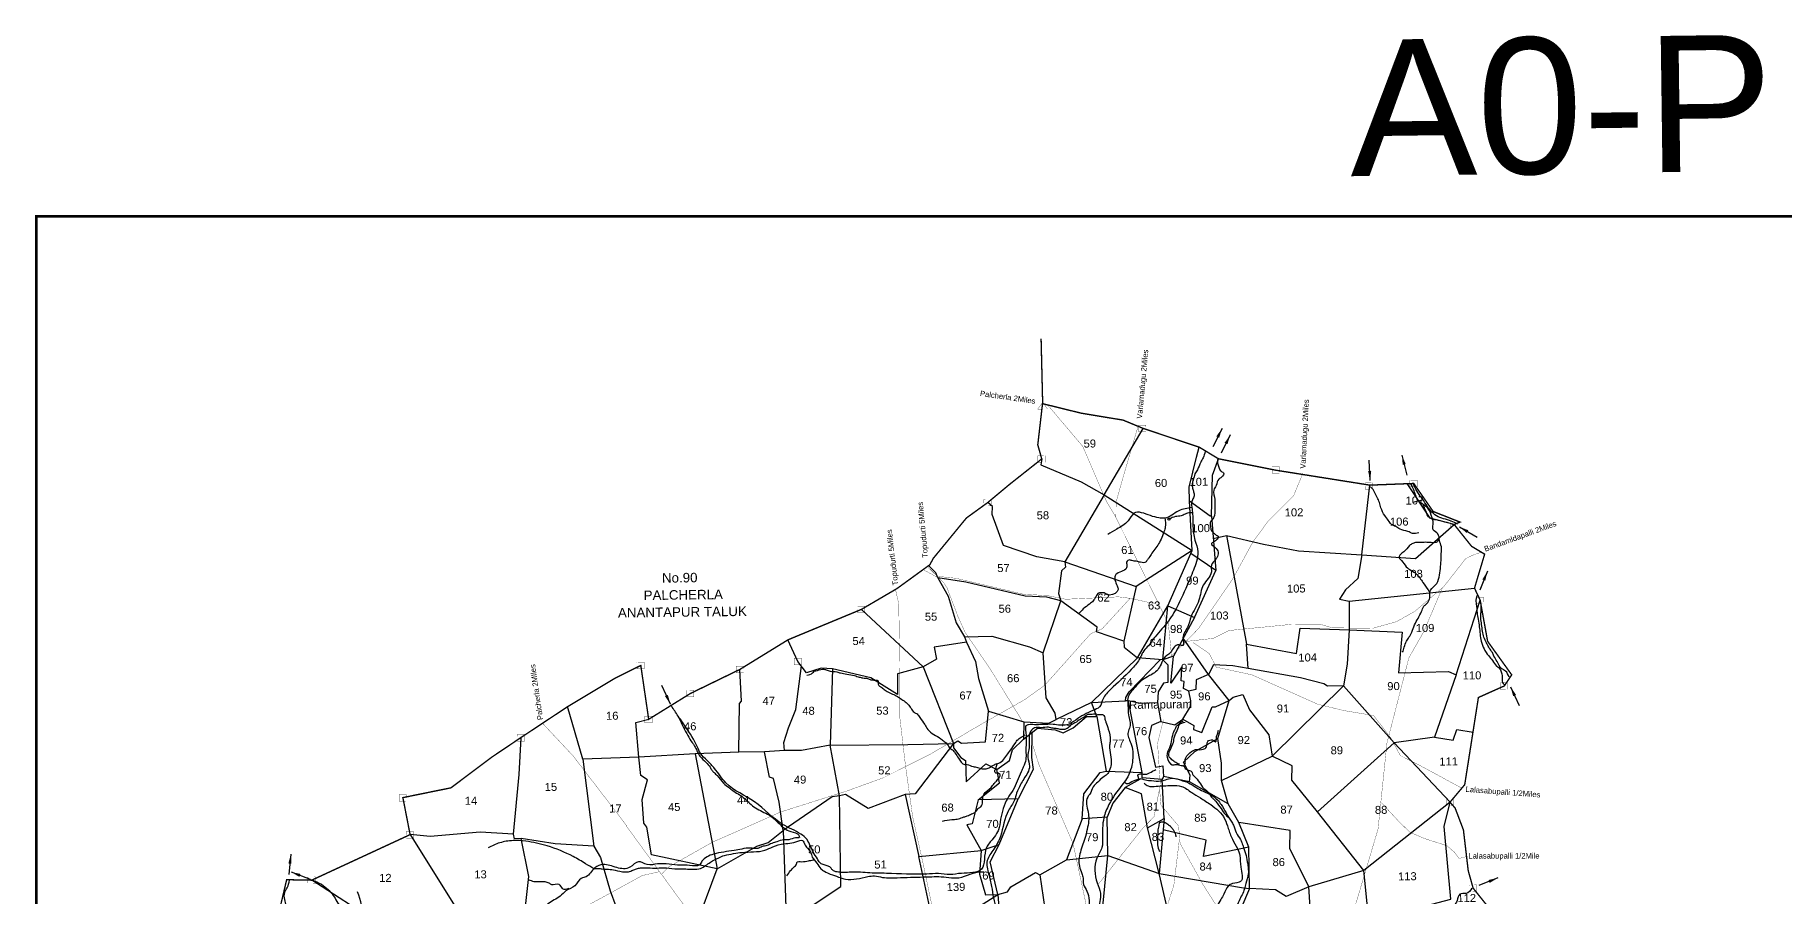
# Model space of a CAD drawing. Header units: feet. Extents: x 767600 to 777544, y 1589691 to 1604539.
# Drawn here: x 767600 to 774017, y 1601378 to 1604539 of the extents above; entities that cross this region are included whole.
import ezdxf
from ezdxf.enums import TextEntityAlignment as Align

# ---------------------------------------------------------------- set-up
doc = ezdxf.new("R2010")
doc.units = ezdxf.units.FT
doc.header["$LTSCALE"] = 15
doc.header["$MEASUREMENT"] = 0
doc.linetypes.add('ACAD_ISO02W100', pattern=[15, 12, -3])
doc.linetypes.add('HIDDEN2', pattern=[0.1875, 0.125, -0.0625])
for name, color, linetype in [('PAPER SIZE', 10, 'Continuous'), ('PLOT', 7, 'Continuous'), ('PLOT NO', 7, 'Continuous'), ('ROADS', 6, 'Continuous'), ('TANKS-STREAM', 4, 'Continuous'), ('text2', 7, 'Continuous'), ('VILLAGE BOUNDRY', 5, 'HIDDEN2'), ('VILLAGE STONES', 240, 'Continuous')]:
    doc.layers.add(name, color=color, linetype=linetype)
doc.styles.add('CANAL', font='Cambria.ttf')
doc.styles.get("Standard").update_dxf_attribs({"font": 'arial.ttf'})
doc.linetypes.add('DOTS', pattern='A,1e-06,-3,["●",Standard,S=3,R=0,X=-1.25,Y=-1.25],-3', length=6.000001)
doc.dimstyles.new('CRDS', dxfattribs={"dimtxt": 20, "dimasz": 35, "dimexe": 0.18, "dimexo": 0.0625, "dimgap": 0.09, "dimtad": 0, "dimtih": 1, "dimtoh": 1, "dimdec": 0, "dimzin": 2, "dimdsep": 46, "dimtxsty": 'CANAL', "dimcen": 0.09, "dimclrt": 256, "dimadec": 0, "dimazin": 0, "dimtfac": 1, "dimtdec": 0, "dimtofl": 0, "dimtmove": 0, "dimatfit": 3, "dimfxl": 1, "dimtfill": 2, "dimtfillclr": 5, "dimtolj": 1, "dimtzin": 0, "dimarcsym": 0})

msp = doc.modelspace()

# ---------------------------------------------------------------- linework, layer by layer
at = {"layer": 'PAPER SIZE', "color": 5, "const_width": 10}
msp.add_lwpolyline([(767604.7, 1603873.4), (777432.6, 1603873.4), (777432.6, 1589695.6), (767604.7, 1589695.6)], close=True, dxfattribs=at)
at = {"layer": 'PLOT'}
for points in [[(771293.4, 1602982.7), (771289.6, 1602960.7), (771438.5, 1602898.2), (771522.4, 1602851.1), (771666.1, 1603094.3)], [(771522.4, 1602851.1), (771845.1, 1602646.6), (771835, 1602828.8), (771834, 1602878.8), (771861.3, 1602988.5), (771871.2, 1603025.8)], [(771835, 1602828.8), (771911.3, 1602773.7), (771916.4, 1602772.9), (771920.2, 1602923.3), (771941.3, 1602983.3)], [(771522.4, 1602851.1), (771377.9, 1602604.5), (771275.5, 1602623.6), (771153.6, 1602664.7), (771111.4, 1602779), (771112.9, 1602808.5), (771095.4, 1602822.6)], [(771922.1, 1602690.1), (771970.9, 1602701.7), (772106.8, 1602669.8), (772235.8, 1602644.9), (772467.4, 1602630.1), (772497, 1602886.4)], [(772806.6, 1602741.8), (772718.7, 1602765.6), (772633.5, 1602892.3)], [(771916.4, 1602772.9), (771931.7, 1602572.5), (771840.3, 1602636), (771845.1, 1602646.6)], [(772684.5, 1602829.5), (772654.6, 1602822.2)], [(772467.4, 1602630.1), (772664.2, 1602617.7), (772806.6, 1602741.8)], [(771845.1, 1602646.6), (771639.9, 1602514.6), (771594.7, 1602313.9), (771595.2, 1602291.1), (771644.3, 1602253), (771755.8, 1602442.9), (771840.3, 1602636)], [(771970.9, 1602701.7), (772044.6, 1602302.1), (772227.7, 1602268.7), (772241.2, 1602361.6), (772421, 1602355), (772413.8, 1602229.9), (772400.5, 1602149.4), (772341.9, 1602149.1), (772328.8, 1602157.2), (772243.3, 1602179.4), (772050.4, 1602213.8), (772044.6, 1602302.1)], [(771377.9, 1602604.5), (771381.1, 1602585.3), (771365.6, 1602572.2), (771355.1, 1602488.4), (771363.3, 1602461.9), (771312.1, 1602474.7), (771232.3, 1602478.4), (771015.1, 1602530.6), (770912.6, 1602545.9), (770904.9, 1602564.1), (770878.8, 1602590.8)], [(771377.9, 1602604.5), (771639.9, 1602514.6)], [(772467.4, 1602630.1), (772452.7, 1602544.3), (772408, 1602501.9), (772386.2, 1602468.2), (772421.4, 1602460.2), (772881.1, 1602508.3)], [(770912.6, 1602545.9), (770949.9, 1602478.6), (770980, 1602380.7), (771010.1, 1602329.3), (771017.2, 1602309.8), (770898.5, 1602292.3), (770907.5, 1602248.2), (770858.9, 1602219.2), (770632.1, 1602430.5)], [(771755.8, 1602442.9), (771853.3, 1602401), (771931.7, 1602572.5)], [(771010.1, 1602329.3), (771110.1, 1602332.6), (771247.9, 1602292.9), (771298.3, 1602270.8), (771363.3, 1602461.9)], [(771594.7, 1602313.9), (771494.7, 1602347.7), (771497.3, 1602364.6), (771363.3, 1602461.9)], [(772421.4, 1602460.2), (772421, 1602355), (772615.9, 1602346.2), (772602.8, 1602197.8), (772786.3, 1602202), (772813.7, 1602190), (772902, 1602463.8)], [(771853.3, 1602401), (771777, 1602259), (771737.8, 1602244.7), (771755.8, 1602442.9)], [(770858.9, 1602219.2), (770763.6, 1602194.2), (770763.6, 1602117.4), (770666.7, 1602179.3), (770525.6, 1602212.5), (770483.6, 1602215.1), (770430.1, 1602197.5), (770399.1, 1602239.5), (770362.4, 1602318.7)], [(772050.4, 1602213.8), (771994.1, 1602223.1), (771923.9, 1602227.4), (771905.3, 1602191.2), (771812.3, 1602324.4)], [(771017.2, 1602309.8), (771050, 1602239.1), (771061.6, 1602177), (771098.6, 1602056.6), (771227.4, 1602017.3), (771319, 1602013), (771346.1, 1602025.9)], [(771475.4, 1602088.3), (771346.1, 1602025.9), (771342.9, 1602049.4), (771309.2, 1602105.2), (771298.3, 1602270.8)], [(771905.3, 1602191.2), (771860.4, 1602171.5), (771859.1, 1602136.6), (771833.4, 1602130.7), (771813.9, 1602139.8), (771816, 1602165.1), (771804.6, 1602168.2), (771807, 1602220.1), (771767.6, 1602159.9), (771777, 1602259)], [(770350.2, 1601912), (770276.7, 1601908), (770182.3, 1601906.8), (770185.1, 1602085), (770191.6, 1602093.9), (770185.9, 1602210)], [(770517.6, 1601932.2), (770411.4, 1601911.9), (770350.2, 1601912), (770346.9, 1601941.2), (770364, 1601995.5), (770390.6, 1602063.3), (770411.9, 1602223.2)], [(770525.6, 1602212.5), (770517.6, 1601932.2), (770802.5, 1601934.5), (770969.1, 1601938.7)], [(770858.9, 1602219.2), (770969.1, 1601938.7), (770985.6, 1601947.8), (770998.8, 1601939), (771087.2, 1601944), (771098.6, 1602056.6)], [(771644.3, 1602253), (771475.4, 1602088.3), (771601, 1602095.2)], [(771737.8, 1602244.7), (771756.3, 1602226.5), (771755.9, 1602161.5), (771740.2, 1602159.3), (771720.1, 1602127.7), (771717.8, 1602087.1), (771654.3, 1602084.9), (771611.3, 1602095.3), (771601, 1602095.2), (771601.7, 1602107.3), (771614.1, 1602127.4), (771728.2, 1602245.7)], [(771737.8, 1602244.7), (771644.3, 1602253)], [(771811, 1602026.9), (771851.1, 1602004.3), (771849.7, 1601989.5), (771880.7, 1601978.4), (771919, 1602072.1), (771931, 1602072.1), (771981.5, 1602095.4), (771905.3, 1602191.2)], [(772813.7, 1602190), (772734.6, 1601961.7), (772802.5, 1601950.6), (772816.5, 1601989.2), (772875.7, 1601979.2)], [(771717.8, 1602087.1), (771730.4, 1602019.1), (771781.5, 1602006.7), (771811, 1602026.9), (771839.3, 1602074.4), (771840.5, 1602094.2), (771833.4, 1602130.7)], [(771981.5, 1602095.4), (771995.6, 1602108.7), (772031.5, 1602117.8), (772055.4, 1602061.9), (772126, 1601969.9), (772138.2, 1601891.5), (772400.5, 1602149.4), (772586.5, 1601940), (772304.5, 1601686.9), (772211.3, 1601803.4), (772212.1, 1601856.2), (772138.2, 1601891.5)], [(769814.9, 1601888.2), (769609.3, 1601881), (769554, 1602073.4)], [(771227.4, 1602017.3), (771226.4, 1601954.1), (771278.3, 1601993.9), (771342.8, 1601988.5), (771371.7, 1601976.8), (771408.1, 1601995.2), (771457, 1602037.7), (771495.8, 1602037.7), (771475.4, 1602088.3)], [(771495.8, 1602037.7), (771529.2, 1601837.1), (771661.8, 1601832), (771611.3, 1602095.3)], [(771953.4, 1601802.6), (771952.3, 1601866.4), (771939.5, 1601956.7), (771981.5, 1602095.4)], [(770182.3, 1601906.8), (770021.5, 1601900.2), (769814.9, 1601888.2), (769803.6, 1602015.8), (769851.3, 1602026.9)], [(771730.4, 1602019.1), (771696.1, 1602003.8), (771686.4, 1601960.4), (771711, 1601851.1), (771737.8, 1601856.3), (771740.3, 1601816.4), (771735.6, 1601806.5), (771662.4, 1601811.7), (771661.8, 1601832)], [(769375.9, 1601823.9), (769383.3, 1601959.4)], [(770969.1, 1601938.7), (770828.5, 1601754), (770792.2, 1601751.3), (770842.6, 1601523.8), (771071.6, 1601544.9), (771065.2, 1601458.7), (771086.5, 1601382.3), (771131.9, 1601383.9), (771104.6, 1601504.3), (771137.3, 1601567.6)], [(770969.1, 1601938.7), (770969.9, 1601921.7), (770996.1, 1601886.9), (771013.4, 1601876.3), (771016.3, 1601797.8), (771088.5, 1601863.8), (771128.9, 1601842.6), (771175.4, 1601876.2), (771186.6, 1601915.3), (771226.4, 1601954.1)], [(771256.9, 1601977.8), (771255.3, 1601887.2), (771262.3, 1601842.2), (771206.4, 1601735), (771060.7, 1601730.9), (771138.2, 1601793.3), (771128.9, 1601842.6)], [(771835.1, 1601797.8), (771837.7, 1601821.6), (771813.2, 1601869.5), (771854.5, 1601909.2), (771939.5, 1601956.7)], [(772734.6, 1601961.7), (772586.5, 1601940), (772791.3, 1601722.8)], [(769609.3, 1601881), (769650.5, 1601561.9), (769675.1, 1601520), (769709.9, 1601397.8), (769751.6, 1601284.9), (769806.7, 1601032.5), (769875.2, 1601071.4), (770075, 1601137.4), (770020.7, 1601258), (770102.5, 1601478.2)], [(770102.5, 1601478.2), (769861.4, 1601529.1), (769844.1, 1601630.5), (769833, 1601645.3), (769826.8, 1601732.5), (769847.5, 1601805.2), (769821.9, 1601820.3), (769814.9, 1601888.2)], [(770021.5, 1601900.2), (770102.5, 1601478.2), (770248.4, 1601561.4), (770289.4, 1601575.2), (770344.6, 1601619.4), (770356, 1601300.8), (770458.5, 1601348.2), (770556.8, 1601413.2), (770551.3, 1601745.8)], [(770551.3, 1601745.8), (770524.3, 1601741.9), (770344.6, 1601619.4), (770330, 1601722.9), (770309.1, 1601809.9), (770294.4, 1601814.7), (770276.7, 1601908)], [(770792.2, 1601751.3), (770656.5, 1601699.8), (770573.6, 1601751), (770551.3, 1601745.8), (770517.6, 1601932.2)], [(772475, 1601472.5), (772273.5, 1601411.9), (772203.1, 1601553.3), (772204.4, 1601618.8), (772016.7, 1601647.8), (771977.1, 1601716.7), (771953.4, 1601802.6), (772138.2, 1601891.5)], [(769650.5, 1601561.9), (769507.6, 1601569.5), (769383.6, 1601589.5), (769359.3, 1601588.8), (769355.7, 1601605.9), (769375.9, 1601823.9)], [(771654.1, 1601807.1), (771599.4, 1601776.3), (771554.5, 1601719.6), (771533.2, 1601667.3), (771441.2, 1601662.2), (771447.2, 1601753.9), (771507.4, 1601831.8), (771529.2, 1601837.1)], [(771742.8, 1601663.4), (771735.6, 1601806.5)], [(771977.1, 1601716.7), (771835.1, 1601797.8), (771740.3, 1601816.4)], [(771535.5, 1601526.7), (771724.4, 1601460.5), (771681.9, 1601629.2), (771659.4, 1601753.2), (771599.4, 1601776.3)], [(771060.7, 1601730.9), (771038.5, 1601643.2), (771018.8, 1601639.9), (771071.6, 1601544.9), (771137.3, 1601567.6), (771206.4, 1601735)], [(772791.3, 1601722.8), (772475, 1601472.5), (772304.5, 1601686.9)], [(772489.4, 1601326.8), (772673.2, 1601335.2), (772794.3, 1601367.4), (772769.9, 1601633.3), (772791.3, 1601722.8)], [(769355.7, 1601605.9), (769232.7, 1601613.3), (769049.3, 1601596.7), (768976, 1601603.7), (769181.5, 1601274.9), (769391.5, 1601273.3), (769411.1, 1601450.3), (769383.6, 1601589.5)], [(771441.2, 1601662.2), (771384.5, 1601510.6), (771535.5, 1601526.7), (771533.2, 1601667.3)], [(771681.9, 1601629.2), (771742.8, 1601663.4), (771724.4, 1601460.5)], [(771724.4, 1601460.5), (772033.8, 1601408.5), (772055.5, 1601405.6), (772053.7, 1601557.6), (771886.8, 1601523.1), (771896.4, 1601583.7), (771738.7, 1601621)], [(772053.7, 1601557.6), (772016.7, 1601647.8)], [(770539.7, 1601188.5), (770897.9, 1601234.7), (770883, 1601334.7), (770842.6, 1601523.8)], [(771131.9, 1601383.9), (771167.5, 1601394.3), (771180.2, 1601412), (771270.2, 1601464.4), (771286.9, 1601456.4), (771384.5, 1601510.6)], [(771286.9, 1601456.4), (771322.8, 1601206.8), (771501.8, 1601176.8), (771535.5, 1601526.7)], [(769181.5, 1601274.9), (769094.8, 1601263.1), (769056.8, 1601300.3), (769005.4, 1601338.7), (768931.5, 1601345.4), (768773.9, 1601333.7), (768615.1, 1601436.5)], [(771501.8, 1601176.8), (771802.5, 1601125.4), (771724.4, 1601460.5)], [(772307.8, 1600891.4), (772425.2, 1600868.3), (772536.7, 1600869.7), (772522, 1600996.7), (772489.4, 1601326.8), (772475, 1601472.5)], [(770677.6, 1600985.2), (770921.2, 1601022.7), (770897.9, 1601234.7), (771131.9, 1601383.9), (771160.8, 1601025.2), (770939.6, 1601050.6), (770921.2, 1601022.7), (770868.4, 1600899.5), (770680.2, 1600912.4), (770677.6, 1600985.2)], [(772055.5, 1601405.6), (771850.5, 1600923.8), (771802.5, 1601125.4)], [(772307.8, 1600891.4), (772273.5, 1601411.9), (772190, 1601376.2), (772150.5, 1601400.8), (772055.5, 1601405.6)]]:
    msp.add_lwpolyline(points, dxfattribs=at)
at = {"layer": 'ROADS', "linetype": 'HIDDEN2', "ltscale": 10, "const_width": 1}
for points in [[(771646.5, 1603101.3), (771592.9, 1602919.1), (771566.1, 1602824), (771565.6, 1602768.6), (771530.2, 1602827.7), (771444.1, 1603028.3), (771316.8, 1603178.7)], [(771565, 1602768.4), (771709.2, 1602477.9), (771757.9, 1602378.2), (771769.7, 1602260.2), (771826.1, 1602315.9), (771868.8, 1602360.4), (771993.6, 1602541.4), (772068.8, 1602679.2), (772123.3, 1602753), (772217.8, 1602848.3), (772251.4, 1602929.8)], [(771822.7, 1602312.7), (771923, 1602324), (771980.2, 1602352.8), (772210.1, 1602375.5), (772312.9, 1602376.3), (772359.7, 1602362.7), (772507.2, 1602360.8), (772594.9, 1602385.2), (772663.5, 1602424.1), (772768.6, 1602514.2), (772849.2, 1602617.2), (772873.8, 1602629), (772907.5, 1602640.8)], [(771725.1, 1602447.5), (771616.6, 1602471.1), (771574.5, 1602476.4), (771381.2, 1602467.6), (771314.1, 1602480.9), (771223.7, 1602486.5), (770978.6, 1602544.5), (770901.2, 1602552.9), (770861.2, 1602574.9)], [(772763.7, 1602510.6), (772694.6, 1602347.9), (772640.3, 1602252.6), (772560, 1601940.2), (772527.2, 1601623.9), (772431.4, 1601301.6), (772317.5, 1600931.6), (772272.4, 1600784.2), (772254.5, 1600693.4), (772222.3, 1600651.1), (772158.2, 1600491), (772063.7, 1600778.2), (772003, 1600940.1), (771993.3, 1601157.7), (771985.1, 1601262.8), (771883.5, 1601422.8), (771801.1, 1601571.3), (771795.5, 1601635.2), (771731, 1601711.6), (771725.4, 1601773.5)], [(771617.3, 1602470.5), (771514.8, 1602358.9), (771473, 1602341.1), (771304.3, 1602151.8), (771229.3, 1602098.2), (771073.1, 1602009.8), (770883.3, 1601898.2), (770711.4, 1601812), (770577.2, 1601763.4), (770336.7, 1601687.3), (770154.1, 1601606.2), (770086.2, 1601576.4), (769925.8, 1601485.8), (769908.7, 1601469.2), (769899.9, 1601458.8)], [(770756.4, 1602505.5), (770768.9, 1602449.8), (770772.2, 1602227.6), (770772.8, 1602033), (770793.9, 1601853.6), (770819.8, 1601669.2), (770858.2, 1601496.7), (770892.7, 1601332.5), (770915.7, 1601193.5), (770908.8, 1601107.1), (770907.9, 1601067.3), (770932.7, 1601007.6), (770968.1, 1600844.1), (770985.7, 1600759.4), (771007.8, 1600616.6), (771013.8, 1600549.2), (771098.6, 1600421.8), (771191.6, 1600324.1), (771219.7, 1600223.2), (771270.9, 1600005.8), (771320.8, 1599814.3), (771368.2, 1599636.3)], [(769457.9, 1602012.3), (769463, 1602011.1), (769577.3, 1601889.2)], [(771501.7, 1601422.5), (771665.5, 1601628.9), (771705.3, 1601669.3), (771728.6, 1601786.8), (771718.3, 1601938.8), (771739.8, 1602025.1)], [(769576.6, 1601889.4), (769769.9, 1601637.1)], [(769768, 1601637.3), (769768.6, 1601636.5), (769940.2, 1601400.4), (770011.4, 1601302.8), (770060.5, 1601253.4), (770127.9, 1601154.8), (770313.2, 1600994.8), (770327.7, 1600966.9), (770363, 1600948.5), (770420.4, 1600896.2), (770439.4, 1600837.8), (770604, 1600607), (770634.6, 1600573.1), (770672.9, 1600469.2), (770741.8, 1600390.6), (770779, 1600364.3), (770813, 1600263.5), (771012.3, 1600021.2), (771100, 1599929.8), (771144.5, 1599727.8), (771173.6, 1599685.9)]]:
    msp.add_lwpolyline(points, dxfattribs=at)
at = {"layer": 'ROADS', "linetype": 'DOTS', "ltscale": 0.5, "const_width": 1}
for points in [[(771224.1, 1602017.1), (771103.6, 1602212.8), (771012.1, 1602346.1), (770985.4, 1602405.7), (770946.2, 1602508.9), (770935.1, 1602526.8), (770875.7, 1602585.5)], [(772834.8, 1601774.1), (772682.5, 1601856.7), (772609, 1601893.8), (772575.2, 1601956.8), (772511.2, 1602040.8), (772403.2, 1602058.7), (772305.8, 1602082.3), (772064.6, 1602190.1), (771933.8, 1602218.4), (771907.7, 1602268.5), (771848.6, 1602308.7)], [(771456.9, 1601343.7), (771408.4, 1601570.7), (771283.8, 1601858.7), (771260, 1601933.5)], [(772539.4, 1601721.1), (772604, 1601651.4), (772644.5, 1601612), (772698.6, 1601589), (772779.5, 1601563.2), (772807.3, 1601539.2), (772824.5, 1601516.3), (772853.2, 1601523.5)], [(771797.3, 1601577.3), (771778.2, 1601418.9), (771737.5, 1601290.5), (771690.9, 1601147.1), (771682.4, 1600946.2), (771687.5, 1600857.6), (771715.8, 1600779.4), (771715.3, 1600736.1), (771753.3, 1600611.1), (771781.6, 1600605.5), (771789.3, 1600556.2), (771916.1, 1600270.3), (771926.5, 1600244.3), (771917.7, 1600145.9), (771891.3, 1600083.1), (771886.7, 1599971.3), (771888.3, 1599926.4), (771940.4, 1599873.7), (771989.7, 1599657.4)], [(769891.4, 1601468), (769827.9, 1601453.5), (769566, 1601310.2), (769384.4, 1601218.9), (769245.5, 1601163.9), (769138, 1601106.2), (768834.5, 1601018.7), (768749.2, 1600996.7)]]:
    msp.add_lwpolyline(points, dxfattribs=at)
at = {"layer": 'TANKS-STREAM'}
for points in [[(771893.4, 1603009.3), (771885.4, 1602986.9), (771876.5, 1602970.3), (771864.5, 1602942.8), (771855.6, 1602927.8), (771849.2, 1602904.6), (771845.3, 1602891.3), (771847.1, 1602874.8), (771850.6, 1602861.6), (771852.5, 1602847.6), (771846, 1602832.6), (771843.9, 1602806.1), (771844.8, 1602800.4), (771848, 1602744.2), (771850.1, 1602710.3), (771855.6, 1602684.5), (771866.1, 1602642.2), (771860.7, 1602606), (771837.6, 1602543.5), (771793.4, 1602446.6), (771778.6, 1602419.1), (771758.1, 1602387.4), (771709.8, 1602330.1), (771680.6, 1602292.4), (771663.9, 1602272.4), (771657.7, 1602259), (771651.4, 1602246.7), (771621.6, 1602209.3), (771546.2, 1602136.8), (771518.7, 1602102.1), (771505.1, 1602072.3), (771481.4, 1602059.7), (771418.2, 1602024.3), (771385.8, 1602006.5), (771335.1, 1602008.1), (771296.1, 1602007.6), (771266.4, 1602007.2), (771245.4, 1602007), (771235.6, 1602002.8), (771234, 1601988.2), (771236.8, 1601948.1), (771234.9, 1601915.2), (771235.8, 1601891.4), (771234.8, 1601879.7), (771225.8, 1601851.7), (771217.9, 1601834.1), (771187.3, 1601766), (771168.4, 1601737.2), (771142.6, 1601659.8), (771134.3, 1601620.7), (771131.5, 1601614.3), (771114.4, 1601587.9), (771090.9, 1601556.8), (771072.1, 1601476.5), (770998.8, 1601461.6), (770956.9, 1601457.3), (770914, 1601460.5), (770871.2, 1601459), (770723.5, 1601461.6), (770654.5, 1601463.5), (770620, 1601465.8), (770586.5, 1601465.4), (770562.3, 1601465.1), (770542.7, 1601466.7), (770525.8, 1601473.9), (770518.3, 1601483.1), (770506.1, 1601489.5), (770478.9, 1601501.2), (770470.3, 1601515.1), (770455.1, 1601539.1), (770432.2, 1601585.3), (770409.5, 1601605.5), (770342.6, 1601641.2), (770240, 1601723.6), (770134.6, 1601793.3), (770092.9, 1601846.7), (770066.4, 1601875.3), (770040.9, 1601902.8), (770030.4, 1601925), (769986.5, 1601999.4), (769956.1, 1602043.7), (769931.4, 1602080.6)], [(771939.8, 1602983.8), (771938, 1602974.6), (771937.9, 1602967), (771943.7, 1602952.4), (771945.9, 1602944.9), (771954.5, 1602935.3), (771960.6, 1602931.7), (771952.8, 1602915.3), (771942.9, 1602908.6), (771932.9, 1602884.9), (771924.7, 1602868.2), (771928.4, 1602833.4), (771928.3, 1602803.9), (771924.1, 1602766.5), (771911.6, 1602748.9), (771912.2, 1602736.7), (771913.2, 1602727.5), (771918.6, 1602716.2), (771925.2, 1602710.2), (771933.2, 1602703.3), (771940.2, 1602698.6), (771923.5, 1602677.4), (771915.7, 1602672.5), (771933.8, 1602654), (771932.6, 1602615.7), (771916.3, 1602592.8), (771915.7, 1602568.2), (771886.1, 1602519.8), (771870.2, 1602464.1), (771841.3, 1602403.7), (771827.8, 1602363.8), (771810.7, 1602322.1), (771813.4, 1602307.1), (771811, 1602298.1), (771796.5, 1602299.8), (771765.5, 1602272.2), (771741.1, 1602250.4), (771728.2, 1602222.7), (771697.2, 1602191.6), (771681, 1602183.4), (771635.9, 1602145.1), (771609.2, 1602103), (771609.5, 1602078.1), (771611.9, 1602042.7), (771616.7, 1601998.9), (771609.9, 1601980.2), (771620, 1601939.7), (771626.9, 1601877.1), (771604.4, 1601808.2), (771587.5, 1601785.2), (771540, 1601714.6), (771521.2, 1601664.9), (771516.6, 1601589.5), (771514.3, 1601556.7), (771495.3, 1601517), (771497, 1601426.7), (771508.6, 1601388.6), (771505.5, 1601328.5), (771512.4, 1601309.2), (771553.9, 1601239.4), (771598.3, 1601161.7), (771613.7, 1601128.5), (771663.2, 1601055.5), (771674.2, 1601020.1), (771718, 1600985.1)], [(772676.4, 1602711.4), (772654.2, 1602709.3), (772636.5, 1602716.4), (772607.8, 1602724.4), (772591.9, 1602734.3), (772576.8, 1602742.4), (772564.8, 1602757.4), (772551.9, 1602775.1), (772538, 1602802.7), (772532.5, 1602823.1), (772524, 1602840.6), (772508.8, 1602869.9), (772499.4, 1602880)], [(772617.4, 1602273), (772623.6, 1602291.6), (772631.7, 1602313.8), (772640.7, 1602327.8), (772650.6, 1602347.3), (772661.4, 1602373.3), (772674, 1602397.5), (772686.7, 1602422.6), (772695.6, 1602442.1), (772704.8, 1602450.5), (772711.2, 1602458), (772717.4, 1602478.4), (772717.2, 1602494.1), (772737.3, 1602518.9), (772751.7, 1602548.6), (772755.9, 1602580), (772758.3, 1602609.6), (772758.9, 1602635.5), (772759.5, 1602660.4), (772752.7, 1602683.4), (772746.9, 1602707.4), (772730, 1602722.9), (772729.7, 1602749.6), (772725.8, 1602766.2), (772709.6, 1602802), (772676.8, 1602827.8), (772659.7, 1602865.4), (772647.3, 1602891.1)], [(772814.5, 1602746), (772788.8, 1602756.4), (772735.6, 1602777.5), (772699.2, 1602822), (772666, 1602871.4), (772655.5, 1602892.7)], [(771844.3, 1602804.1), (771796, 1602791.9), (771744, 1602764.9), (771723.1, 1602766.1), (771692.2, 1602774.4), (771631.8, 1602783.3), (771610.2, 1602754.9), (771568.3, 1602724.8), (771535.6, 1602705.8)], [(771845.9, 1602785.3), (771828.5, 1602783.4), (771811.7, 1602776.4), (771805, 1602773.4), (771795, 1602772.3), (771772.4, 1602767.2), (771765, 1602761.9), (771762.5, 1602758.4), (771755, 1602761.8), (771756.9, 1602764.4), (771761.5, 1602765.1), (771765.3, 1602764.5), (771766.3, 1602762.9)], [(772803.8, 1602741.2), (772740, 1602758.6), (772718.1, 1602764.7), (772701.3, 1602795.1), (772693.4, 1602813.2)], [(771745, 1602765.3), (771747.2, 1602744.8), (771746.7, 1602733.8), (771741.8, 1602714.8), (771736.5, 1602700.6), (771725.3, 1602676), (771697.7, 1602636.5), (771686.7, 1602620), (771679.1, 1602609.6), (771675.9, 1602604.7), (771656.3, 1602603.2), (771640.8, 1602606.8), (771624, 1602609.5), (771613, 1602611.6), (771606.3, 1602607.7), (771605.9, 1602591.3), (771604.4, 1602582.6), (771565, 1602557.8), (771569.7, 1602516.3), (771573.8, 1602503.5), (771541.8, 1602483), (771529.8, 1602486.7), (771523.3, 1602490.8), (771508.2, 1602490.6), (771502.1, 1602490.2), (771492.6, 1602477.5), (771486.6, 1602468.1), (771482.5, 1602462), (771468.8, 1602449.9), (771445.8, 1602431.9), (771429.9, 1602415.3)], [(772748.8, 1602690.8), (772742.5, 1602676.9), (772738.9, 1602675.9), (772706.5, 1602676.4), (772686.1, 1602676.2), (772668.6, 1602675.9), (772654.8, 1602672.1), (772642.8, 1602664.5), (772621.9, 1602642.1), (772607.2, 1602629.9), (772604.6, 1602619.7), (772613, 1602609.7), (772630.9, 1602586.8), (772667.3, 1602560.5), (772691.7, 1602529.4), (772710.6, 1602501.9), (772717.2, 1602492.8)], [(772889.6, 1602481.8), (772886.4, 1602459), (772888.9, 1602440.9), (772890.4, 1602418.2), (772894.2, 1602394.3), (772898.7, 1602366.4), (772905.8, 1602313.4), (772932.2, 1602260.6), (772947.6, 1602242.4), (772961.9, 1602222.2), (772971.3, 1602214.7), (772982.2, 1602186.3), (772982.4, 1602170.5), (772989, 1602156), (772993.8, 1602153.2)], [(773007.9, 1602181.6), (772994.8, 1602204.1), (772981.2, 1602212.7), (772963.9, 1602238.7), (772952.6, 1602259), (772946.6, 1602271.8), (772935.3, 1602288.5), (772928.1, 1602301.9), (772917.3, 1602323.3), (772911.8, 1602344.8), (772904.9, 1602393.2), (772903.9, 1602409.7), (772905.7, 1602424.4), (772905.8, 1602438.9), (772902, 1602466.6)], [(770432.1, 1602189.1), (770452.5, 1602197.3), (770458.7, 1602203.2), (770464.9, 1602205), (770488.7, 1602210.7), (770491.2, 1602210.8), (770502.9, 1602208.4), (770517.2, 1602203.6), (770541.4, 1602201), (770555.3, 1602197), (770577.9, 1602193.1), (770606.8, 1602187.2), (770623.6, 1602182), (770637.4, 1602178.8), (770654.6, 1602176.6), (770666.8, 1602172.1), (770680.1, 1602171), (770687.3, 1602170.7), (770689.8, 1602170.8), (770692.7, 1602167.5), (770693.7, 1602159.5), (770694.2, 1602153.3), (770703.5, 1602145.9), (770715.3, 1602136.4), (770722, 1602131.5), (770759.7, 1602112.7), (770775.4, 1602103), (770792.9, 1602091), (770803.4, 1602081.3), (770813, 1602068.7), (770825, 1602052.9), (770835.9, 1602046.5), (770845.9, 1602033), (770864.6, 1602007.8), (770875.2, 1601990.1), (770923.2, 1601955.7), (770935.5, 1601946), (770947.9, 1601933.9), (770954.7, 1601922.8), (770966.5, 1601914.5), (770975.1, 1601903.3), (770988.1, 1601884.2), (771011, 1601860.5), (771019.4, 1601860.6), (771041.6, 1601853.4), (771048.7, 1601852.1), (771083.6, 1601844.6), (771096.3, 1601847.1), (771114, 1601857.2), (771126.2, 1601863), (771135.5, 1601865.9), (771169.4, 1601900.4), (771179.3, 1601913.7), (771195.4, 1601938.3), (771206.3, 1601953.2), (771222.6, 1601963.5), (771233.1, 1601969.9)], [(771493.7, 1602045.8), (771472.7, 1602044.9), (771459.7, 1602043), (771454.8, 1602040), (771442.2, 1602030.8), (771432.3, 1602025.4), (771420.4, 1602016.9), (771398.2, 1602003.6), (771387, 1601993.5), (771378.3, 1601990), (771364.3, 1601989.5), (771349.6, 1601992.3), (771334.9, 1601994.1), (771318.2, 1601997.6), (771291.2, 1601996.2), (771267.2, 1601995.9), (771252.7, 1601982.4), (771246.7, 1601923.8), (771242.5, 1601887.1), (771248.6, 1601854.9), (771227.1, 1601807.7), (771215.4, 1601787.1), (771201.3, 1601756.3), (771193.1, 1601729.7), (771171.4, 1601692.8), (771141.8, 1601597.4), (771117.7, 1601550.3), (771093.5, 1601508.2), (771098.4, 1601458.8), (771109.2, 1601413.8), (771130.9, 1601331.9), (771151.7, 1601302.1), (771142.8, 1601225.2), (771055, 1601118.1), (771019.2, 1601066.3), (770989.3, 1601024.1), (770955.5, 1600961.1), (770901.8, 1600934), (770872.8, 1600925.6), (770833, 1600923.7), (770820.1, 1600928.3), (770760.2, 1600905.9), (770713.1, 1600894.5), (770679.1, 1600889.9), (770600.8, 1600886.9), (770560.9, 1600885), (770523.4, 1600912.9), (770453.3, 1600931), (770401.7, 1600899.2), (770343.4, 1600863.4), (770313.3, 1600838), (770247.6, 1600844.6), (770173.1, 1600786.7), (770145.6, 1600764.7), (770019.5, 1600743.5), (769973.7, 1600684.5), (769969.4, 1600649.8), (769940.7, 1600622.8), (769926.6, 1600608.9), (769888, 1600602), (769737.6, 1600607.7), (769610.4, 1600617.9), (769574.2, 1600620.3), (769547.8, 1600641.8), (769481.2, 1600624.8), (769350.4, 1600623.6), (769329.6, 1600608.1), (769305.9, 1600602.1), (769266.3, 1600603.3), (769234.9, 1600614.2), (769204.3, 1600619), (769119.3, 1600638.6), (769038.2, 1600643.2), (768995.9, 1600633.6), (768934.1, 1600603.1), (768855.7, 1600575.3), (768774.8, 1600536.3), (768766.3, 1600521.1), (768773.6, 1600483.3), (768776.9, 1600459.3), (768770.6, 1600452.8)], [(771495, 1602043.9), (771512.9, 1602044.2), (771518.5, 1602043.7), (771525.4, 1602027), (771528.9, 1602015.9), (771537.6, 1601991), (771544.3, 1601948.7), (771542.2, 1601931.4), (771548.2, 1601861.5), (771541.2, 1601837.9), (771533.6, 1601825.6), (771518.1, 1601813.7), (771498.8, 1601796.7), (771481.7, 1601778.6), (771469.8, 1601752.3), (771462.1, 1601741.6), (771463.4, 1601685.5), (771465.9, 1601660.5), (771461.8, 1601630.9), (771453.9, 1601596.2), (771435.1, 1601539.8), (771429.8, 1601511.9), (771431.8, 1601487.9), (771440.5, 1601461.3), (771445.2, 1601444.1), (771446.6, 1601421.2), (771459.2, 1601396.3), (771472.4, 1601327.6), (771489.6, 1601294.9), (771498.8, 1601278.3), (771507.9, 1601261.1), (771518.2, 1601244), (771540.7, 1601186.6), (771543.2, 1601166.5), (771555.2, 1601149.4), (771564.3, 1601131.7), (771580.2, 1601112.4), (771598.3, 1601092.6), (771624.3, 1601033.9), (771647.6, 1601000.8), (771661.2, 1600982), (771685.9, 1600929.4), (771709.6, 1600912.4), (771767.6, 1600861.8), (771805.7, 1600825.9), (771811.4, 1600824.1), (771819.3, 1600793.4), (771850.5, 1600761.2), (771867, 1600749.5), (771888.6, 1600731.6), (771922.2, 1600711.9), (771949.4, 1600694.1), (771978, 1600625.7), (771984.6, 1600598.8), (771991.7, 1600583.9), (771995, 1600573.9), (771999, 1600555.1), (772011.2, 1600537.7), (772015.2, 1600517.6), (772015.8, 1600476.2), (772009, 1600462.6), (771980.5, 1600435.2), (771960, 1600418.7), (771951.3, 1600406), (771942.8, 1600388.3), (771921.1, 1600368), (771883.3, 1600326.7), (771858.2, 1600319.5), (771815.6, 1600259.6), (771801, 1600223), (771789.9, 1600205.3), (771781.3, 1600185.7), (771758.6, 1600145.3), (771742.5, 1600079.4), (771722, 1600007), (771696, 1599977.1), (771685, 1599951.4), (771672.8, 1599923), (771666.1, 1599904.1), (771651.9, 1599888.2), (771641.4, 1599874.3), (771642.3, 1599846.1), (771624, 1599808.8), (771619.1, 1599793.7), (771611.9, 1599769.1), (771590.4, 1599680.6), (771573, 1599619.5), (771564.6, 1599589.3), (771553.6, 1599561.5), (771531.6, 1599462.8), (771519.1, 1599408.7), (771509.5, 1599376.6), (771481.1, 1599286.8), (771470.8, 1599250.9), (771444.5, 1599200.3), (771420.3, 1599176.8), (771335.8, 1599136), (771301.4, 1599125.5), (771260.2, 1599106.8), (771201.2, 1599099.7), (771154.8, 1599092.9), (771122.8, 1599091.8), (771092.1, 1599084.5), (771068.2, 1599084.2), (770999, 1599069.3), (770941.9, 1599057.2), (770918.1, 1599051.9), (770847.9, 1599041.6), (770799.8, 1599020.3), (770773.5, 1599013.6), (770757.9, 1599006.5), (770737.4, 1598983.1), (770700.4, 1598925.8), (770673.6, 1598863.4), (770662.7, 1598827.4), (770693.3, 1598743.3), (770733.8, 1598671.7), (770755.2, 1598614.8), (770767.2, 1598565), (770760.9, 1598467.7), (770742.7, 1598422.3), (770672.8, 1598330.6), (770638.5, 1598303.2), (770567.7, 1598295.3), (770474.8, 1598282.8), (770407.1, 1598275.7), (770356.2, 1598273.2), (770304.8, 1598264.3), (770213, 1598287), (770112.1, 1598266.2), (769954.3, 1598225.3), (769897.9, 1598199), (769791.4, 1598172.5), (769727, 1598144.1), (769686.3, 1598136), (769619, 1598108.7), (769547.5, 1598055.1), (769466.4, 1598006.9), (769306.3, 1597902.9), (769250.5, 1597838.2), (769224.3, 1597775.7), (769184.1, 1597675), (769163.8, 1597598.8), (769072.5, 1597547.9), (769005, 1597526.9), (768969.8, 1597522.1)], [(769960.7, 1602034.6), (769979.3, 1601996.9), (769995, 1601967.1), (770010.6, 1601942.3), (770016.9, 1601933), (770026.5, 1601915.6), (770033.6, 1601899.8), (770039.2, 1601892), (770061.6, 1601868.5), (770076.4, 1601851.2), (770083.4, 1601840.2), (770091.3, 1601831.3), (770102.2, 1601820.7), (770125.7, 1601792.9), (770149, 1601774.1), (770164.4, 1601762.3), (770203, 1601736.8), (770226.7, 1601714.1), (770274.3, 1601685.4), (770300.5, 1601670.4), (770329.8, 1601643.9), (770372.5, 1601615.1), (770402.2, 1601601.2), (770404.6, 1601592.8)], [(771812.3, 1602020.2), (771798.1, 1602010.7), (771793.6, 1602006.4), (771789.3, 1602003), (771782.3, 1601991.9), (771774.8, 1601974.8), (771768.3, 1601945.2), (771758.7, 1601915.3), (771753, 1601899), (771753.6, 1601888.1), (771772.2, 1601859.9), (771786.7, 1601860.8), (771805.1, 1601857.4), (771816.4, 1601853.1), (771819.5, 1601846.9), (771827, 1601842.4), (771832.7, 1601839.5), (771843.5, 1601834.4), (771846.2, 1601825.6), (771854.2, 1601817.2), (771888.2, 1601773.4), (771906.1, 1601757.2), (771916.7, 1601740.7), (771924.9, 1601733.5), (771932.4, 1601725.2), (771951.3, 1601699.1), (771967.3, 1601677.2), (771979, 1601667)], [(771798.3, 1601862.1), (771780.8, 1601870.4), (771768, 1601881.7), (771761.3, 1601889.4), (771760.2, 1601900.4), (771774.7, 1601937), (771779.8, 1601958.4), (771784.7, 1601973.1), (771795.3, 1601998.5), (771798.1, 1602006.1), (771819.5, 1602016.7)], [(771812.9, 1601855.6), (771819.9, 1601865), (771819.8, 1601879.2), (771822, 1601885.8), (771843.4, 1601908.6), (771857, 1601915.6), (771873.4, 1601915.3), (771885.1, 1601916.8), (771897.8, 1601925.9), (771902.2, 1601945.2), (771920.3, 1601951.2), (771927.4, 1601946.3), (771931.3, 1601943.9), (771934.3, 1601953.8), (771934.9, 1601964.5), (771939, 1601975.5), (771941.7, 1601986.6)], [(770928.9, 1601652.8), (770963.2, 1601658.9), (770968, 1601658.9), (770988.2, 1601662), (771008, 1601668.4), (771020.2, 1601672.8), (771036.2, 1601679.6), (771053, 1601689.7), (771061.4, 1601700.2), (771069.8, 1601706), (771076.2, 1601724.9), (771077.4, 1601741.5), (771080.6, 1601750.5), (771107.3, 1601776.5), (771118.9, 1601791.3), (771127.3, 1601799.9), (771137.9, 1601814.7), (771140.6, 1601824.6), (771133, 1601828.7), (771125, 1601829.6), (771120.7, 1601834.7), (771124.8, 1601845.6), (771126.6, 1601850.8), (771130.7, 1601865.5)], [(771598.3, 1601795.3), (771610, 1601790.8), (771618.1, 1601795), (771642.9, 1601806.4), (771648.7, 1601808.8), (771673.8, 1601804.4), (771695.9, 1601801.8), (771730.8, 1601800.5), (771774.9, 1601811), (771804.6, 1601803.2), (771823.9, 1601797.1), (771880.1, 1601765.3), (771921.1, 1601745.5), (771951.7, 1601713.9), (771988.1, 1601652.6), (771997, 1601638.7), (772006.6, 1601611), (772022.7, 1601586.2), (772027.5, 1601574.7), (772034.1, 1601556.2), (772048.9, 1601496.7), (772050.9, 1601480.4), (772051.1, 1601459.5), (772042.3, 1601424.6), (772037.3, 1601404.8), (772017.5, 1601361), (771992.1, 1601303.9), (771978.5, 1601278.1), (771970.1, 1601252.5), (771946.8, 1601213.3), (771940.1, 1601190), (771911.6, 1601140.8), (771889.8, 1601117.3), (771885.8, 1601070.4), (771859.8, 1601056.1), (771839.3, 1601025.1), (771832.4, 1601014), (771818.1, 1600998.1), (771792.6, 1600943.2), (771801.5, 1600887.2), (771815.3, 1600851.9), (771835.8, 1600838.8), (771850.5, 1600828), (772000.7, 1600729.5), (772019.7, 1600701.9), (772033.2, 1600660.3), (772041, 1600632.5), (772084.5, 1600507.3), (772085.1, 1600467.3), (772078.7, 1600455.2), (772052, 1600432.6), (772017.1, 1600404.2), (772005.2, 1600385.5), (771897.9, 1600264.8), (771867.9, 1600218), (771846.1, 1600176.8), (771810.4, 1600131.8), (771778.6, 1600000.8), (771750.7, 1599926.1), (771738, 1599901.8), (771726.2, 1599879.3), (771658.4, 1599727.6), (771632.2, 1599664.1), (771629.9, 1599630.7), (771627.5, 1599598.1)], [(771649.2, 1601808.9), (771647.4, 1601823.9), (771665.3, 1601825.9), (771678.4, 1601826.1), (771699.5, 1601836), (771712, 1601842.3)], [(771669.7, 1601792.5), (771683.5, 1601782.2), (771712.9, 1601781.5), (771741.3, 1601783), (771770.7, 1601784.4), (771806.5, 1601780.6), (771843.5, 1601758), (771875.3, 1601738.5), (771913.4, 1601713.8), (771943.2, 1601690.1), (771964.5, 1601662), (771977.6, 1601626.5), (771992.8, 1601586.8), (772011.1, 1601552.4), (772019.9, 1601527.4), (772023.6, 1601484.4), (772023.2, 1601431.6), (771993, 1601423.8), (771977.5, 1601414.7), (771961.7, 1601385.7), (771950.1, 1601365.6), (771924.9, 1601315.1), (771908.4, 1601272), (771862.7, 1601204.5), (771852.8, 1601168.2), (771840.7, 1601131.8), (771822.3, 1601063.7), (771808.4, 1601050.9), (771793.1, 1601036), (771778.4, 1601028.4), (771745.5, 1601002.8), (771730.9, 1600987.9), (771717.6, 1600984.7)], [(771725.5, 1601653.6), (771724.2, 1601644.4), (771722.7, 1601635.7), (771720.2, 1601626), (771718.8, 1601606.8), (771718.6, 1601598), (771722.7, 1601548), (771725.3, 1601542.1)], [(771725.5, 1601653.6), (771726.4, 1601649.9), (771736.3, 1601650.9), (771748.8, 1601647), (771761.9, 1601637.6), (771770.3, 1601628.9), (771776.6, 1601619.7), (771781.6, 1601610.9), (771785.7, 1601595.8)], [(769649.7, 1601477.8), (769620.1, 1601496.7), (769574.5, 1601523.1), (769478.9, 1601562.3), (769400, 1601579.5), (769353.6, 1601581.8), (769305, 1601573.6), (769261.8, 1601555.4)], [(770404, 1601592.1), (770390.3, 1601591.9), (770365.4, 1601585.1), (770346.9, 1601584.6), (770321.6, 1601577.7), (770303.2, 1601571.3), (770285.1, 1601564), (770267.6, 1601559.5), (770251.4, 1601553.1), (770236.2, 1601553), (770225.4, 1601554.1), (770192.8, 1601550.7), (770164.9, 1601545.5), (770126.7, 1601539.8), (770089.1, 1601531.8), (770046.8, 1601505.8), (770037.6, 1601493), (770001.5, 1601490.9), (769967.7, 1601491.5), (769884, 1601496.2), (769845.7, 1601494.1), (769814.1, 1601504.1), (769782.5, 1601483.9), (769734.1, 1601482.6), (769684.5, 1601494), (769653.8, 1601482), (769621.7, 1601449.1), (769604.2, 1601443), (769579.8, 1601416.2), (769547.9, 1601397.3), (769526.7, 1601378.2), (769482.1, 1601349.6), (769457.4, 1601329.2), (769436.4, 1601320.8), (769396.1, 1601293.4)], [(769651.8, 1601478.5), (769664.3, 1601479.8), (769681.1, 1601477.9), (769703.6, 1601476.6), (769728.8, 1601472.7), (769763.4, 1601466.9), (769777, 1601467.6), (769793.2, 1601473.1), (769806.7, 1601478.5), (769820.8, 1601481.3), (769848.6, 1601481.6), (769881.5, 1601481), (769916.6, 1601481.4), (769957, 1601477.8), (769987.3, 1601477.7), (770041.2, 1601479.9), (770077.6, 1601502.4), (770108.2, 1601519), (770129.1, 1601527.1), (770163, 1601533.8), (770193.8, 1601538.4), (770277.9, 1601546.9), (770306.5, 1601558.8), (770347.7, 1601570.3), (770376.5, 1601573.3), (770405.7, 1601581.5), (770415.1, 1601582.7), (770425.3, 1601565), (770444.4, 1601540.7), (770451.5, 1601521.5), (770468, 1601499.2), (770483.4, 1601478), (770496.1, 1601469.2), (770517.7, 1601459.1), (770548.2, 1601447.9), (770572.9, 1601440.4), (770655.8, 1601449.7), (770680.3, 1601452.1), (770708.7, 1601446.7), (770738.5, 1601445), (770835.9, 1601447.8), (770882.4, 1601448.9), (770915.4, 1601449.9), (770989.3, 1601445.6), (771073.1, 1601467.2), (771080.5, 1601466.8)], [(770357.9, 1601452.2), (770372.1, 1601471.4), (770383.5, 1601484), (770393.8, 1601496.6), (770395.1, 1601501.9), (770411.8, 1601504.4), (770437.1, 1601507.7), (770455.1, 1601510.9), (770458, 1601511.5)], [(768490.9, 1601279.4), (768505.3, 1601299.2), (768511.3, 1601309.6), (768520.3, 1601322.6), (768516.1, 1601365.3), (768516.3, 1601391.6), (768525.3, 1601408.8), (768533.5, 1601436.4)], [(768615.4, 1601437.5), (768650.7, 1601421.4), (768675.3, 1601402.2), (768690.1, 1601385.8), (768704, 1601364.6), (768720.9, 1601342.4), (768748.3, 1601335), (768765.1, 1601313.8), (768767.4, 1601288.5), (768767.8, 1601256.4)], [(769409.7, 1601438.7), (769430.2, 1601432.2), (769455.2, 1601431.5), (769485, 1601426.7), (769494.4, 1601421.1), (769521.6, 1601421.4), (769534.3, 1601406), (769559.8, 1601406.8)], [(768741.8, 1601009.3), (768735.9, 1601083.2), (768743, 1601143.6), (768757.8, 1601199.3), (768765.8, 1601260.8), (768793.6, 1601302), (768783.6, 1601393.9)], [(772871.8, 1601406.6), (772850.8, 1601387.9), (772826.9, 1601384.9), (772817.1, 1601361.7), (772807.2, 1601340.5), (772805.6, 1601321.1), (772794.9, 1601297.1), (772792.4, 1601274.9), (772792.9, 1601240), (772812.5, 1601215.4), (772835, 1601191.8), (772857.5, 1601160.8), (772880, 1601124.3), (772897.9, 1601096.9), (772933.4, 1601059.6), (772953, 1601036.9), (772990.4, 1601004.9), (773002.4, 1601000.5), (773043.1, 1600989)]]:
    msp.add_spline(points, degree=3, dxfattribs=at)
at = {"layer": 'VILLAGE BOUNDRY', "linetype": 'ACAD_ISO02W100', "lineweight": -2, "ltscale": 0.2, "const_width": 5}
for points in [[(771291, 1603424), (771296.8, 1603185.3), (771438, 1603150.5), (771592, 1603125), (771666.1, 1603094.3), (771871.2, 1603025.8), (771941.3, 1602983.3), (772151.4, 1602941.3), (772497, 1602886.4), (772658.2, 1602892.6), (772729.4, 1602789.7), (772827.9, 1602750.8), (772806.6, 1602741.8), (772870.4, 1602661.9), (772918.3, 1602633), (772881.1, 1602508.3), (772902, 1602463.8), (772929.2, 1602313.3), (773017.7, 1602190), (772990.6, 1602149.5), (772895.4, 1602107), (772845.2, 1601786.9), (772791.3, 1601722.8), (772810, 1601701.2), (772840.5, 1601620.8), (772858, 1601471.7), (772876.1, 1601407.2), (772930.3, 1601339.4)], [(768470.6, 1601215.7), (768523.1, 1601438.2), (768615.1, 1601436.5), (768976, 1601603.7), (768949.5, 1601739.5), (769125.8, 1601775.4), (769274.9, 1601887.5), (769379.4, 1601957.8), (769554, 1602073.4), (769727.7, 1602177.7), (769822.4, 1602224.6), (769851.3, 1602026.9), (770004.3, 1602121.7), (770185.9, 1602210), (770362.4, 1602318.7), (770632.1, 1602430.5), (770762.3, 1602506.8), (770882.8, 1602594.3), (770895.8, 1602618.1), (771017.1, 1602765.9), (771095.4, 1602822.6), (771176.1, 1602889.8), (771293.4, 1602982.7), (771278.8, 1603034.3), (771296.2, 1603184.9)]]:
    msp.add_lwpolyline(points, dxfattribs=at)
at = {"layer": 'VILLAGE STONES', "const_width": 0.979}
msp.add_lwpolyline([(771296.7, 1603190.5), (771279, 1603165.6), (771314.3, 1603165.8), (771297.3, 1603190.3)], dxfattribs=at)
for points in [[(771649.2, 1603106.6), (771675.7, 1603106.9), (771676, 1603082.5), (771649.5, 1603082.2)], [(771279.3, 1602994.1), (771305.8, 1602994.5), (771306.2, 1602970.1), (771279.6, 1602969.8)], [(772138.1, 1602954.8), (772164.7, 1602955.1), (772165, 1602930.8), (772138.5, 1602930.4)], [(772480.5, 1602895), (772507.1, 1602895.4), (772507.4, 1602871), (772480.9, 1602870.7)], [(772644.1, 1602904.1), (772670.6, 1602904.5), (772670.9, 1602880.1), (772644.4, 1602879.8)], [(771081.2, 1602834.1), (771107.8, 1602834.4), (771108.1, 1602810.1), (771081.6, 1602809.7)], [(772792.5, 1602753.3), (772819, 1602753.6), (772819.4, 1602729.2), (772792.8, 1602728.9)], [(772887.9, 1602475.3), (772914.4, 1602475.6), (772914.7, 1602451.3), (772888.2, 1602450.9)], [(770618, 1602441.9), (770644.5, 1602442.3), (770644.8, 1602417.9), (770618.3, 1602417.6)], [(769808.3, 1602236.1), (769834.8, 1602236.4), (769835.1, 1602212.1), (769808.6, 1602211.7)], [(770171.8, 1602221.5), (770198.3, 1602221.8), (770198.7, 1602197.4), (770172.1, 1602197.1)], [(770385, 1602250.9), (770411.5, 1602251.3), (770411.8, 1602226.9), (770385.3, 1602226.6)], [(769990.1, 1602133.2), (770016.7, 1602133.6), (770017, 1602109.2), (769990.5, 1602108.9)], [(772976.5, 1602160.9), (773003, 1602161.3), (773003.3, 1602136.9), (772976.8, 1602136.6)], [(769837.2, 1602038.4), (769863.7, 1602038.7), (769864, 1602014.4), (769837.5, 1602014)], [(769369.2, 1601970.9), (769395.7, 1601971.2), (769396.1, 1601946.9), (769369.5, 1601946.5)], [(768935.4, 1601751), (768961.9, 1601751.3), (768962.2, 1601727), (768935.7, 1601726.6)], [(772777.2, 1601734.3), (772803.7, 1601734.6), (772804, 1601710.2), (772777.5, 1601709.9)], [(768961.9, 1601615.1), (768988.5, 1601615.5), (768988.8, 1601591.1), (768962.2, 1601590.8)], [(768601, 1601448), (768627.5, 1601448.3), (768627.9, 1601423.9), (768601.3, 1601423.6)], [(772862, 1601418.7), (772888.5, 1601419), (772888.9, 1601394.6), (772862.3, 1601394.3)]]:
    msp.add_lwpolyline(points, close=True, dxfattribs=at)

# ---------------------------------------------------------------- texts
at = {"layer": 'PLOT NO'}
for s, p in [('59', (771469.7, 1603039)), ('60', (771731.1, 1602894.3)), ('101', (771869.7, 1602898.7)), ('107', (772662.4, 1602830.1)), ('58', (771297.6, 1602775.7)), ('102', (772219, 1602786.4)), ('106', (772604.9, 1602752.4)), ('100', (771876.3, 1602728.5)), ('61', (771607.6, 1602648.5)), ('57', (771152.9, 1602582.2)), ('108', (772657.3, 1602560.9)), ('99', (771846, 1602535.9)), ('105', (772227.2, 1602506.8)), ('56', (771157.7, 1602432.8)), ('62', (771520, 1602473.6)), ('63', (771705.7, 1602444.7)), ('55', (770887.2, 1602403.6)), ('103', (771944.8, 1602407.7)), ('54', (770621.6, 1602314.3)), ('64', (771711.8, 1602308)), ('98', (771787, 1602358.5)), ('109', (772699.8, 1602362)), ('65', (771454.5, 1602248.2)), ('104', (772269, 1602253.8)), ('66', (771188.8, 1602177.8)), ('97', (771827.3, 1602215.9)), ('110', (772871.9, 1602188.1)), ('67', (771014.2, 1602114.3)), ('74', (771603.9, 1602163.3)), ('75', (771692.6, 1602138.8)), ('95', (771786.4, 1602117.5)), ('96', (771890, 1602111.3)), ('90', (772583.9, 1602148.8)), ('47', (770291.8, 1602094.7)), ('48', (770437.7, 1602058.1)), ('53', (770708.8, 1602058.7)), ('91', (772178.6, 1602066.6)), ('16', (769717.5, 1602039.9)), ('46', (770003.6, 1602001.2)), ('73', (771383, 1602016.3)), ('76', (771657.5, 1601983.2)), ('72', (771132.8, 1601958.9)), ('77', (771574, 1601937.9)), ('94', (771823.6, 1601949.5)), ('92', (772034.7, 1601950.8)), ('89', (772376, 1601913.2)), ('111', (772786.2, 1601872.2)), ('49', (770406.8, 1601805.6)), ('52', (770715.9, 1601839.5)), ('71', (771160.1, 1601823.2)), ('93', (771893.4, 1601847.9)), ('14', (769199.4, 1601728)), ('15', (769492.5, 1601778.8)), ('44', (770198.3, 1601731)), ('80', (771532.3, 1601743)), ('17', (769729, 1601699.7)), ('45', (769944.8, 1601705)), ('68', (770947.8, 1601702.9)), ('78', (771329.1, 1601692)), ('81', (771701, 1601706.3)), ('85', (771875.6, 1601665.8)), ('87', (772191.8, 1601695.6)), ('88', (772538.5, 1601694.6)), ('70', (771112.6, 1601643.2)), ('82', (771619.3, 1601631.2)), ('50', (770458.8, 1601549.3)), ('79', (771478.6, 1601594.2)), ('83', (771719.6, 1601595.5)), ('51', (770701.9, 1601494)), ('84', (771895, 1601486.7)), ('86', (772162.9, 1601502.9)), ('12', (768885.2, 1601444.8)), ('13', (769234.3, 1601457.9)), ('139', (770978.8, 1601411.6)), ('69', (771097.9, 1601453.6)), ('113', (772634.7, 1601450.7)), ('112', (772852.5, 1601370.9))]:
    msp.add_text(s, height=29.37, rotation=0.74052, dxfattribs=at).set_placement(p, align=Align.MIDDLE_CENTER)
at = {"layer": 'text2'}
for s, rotation, p in [('Varlamadugu 2Miles', 84.71356, (771660.9, 1603129.4)), ('Palcherla 2Miles', 351.85004, (771065.8, 1603213.7)), ('Varlamadugu 2Miles', 87.06637, (772260.7, 1602946.4)), ('Topudurti 5Miles', 95.34552, (770876.2, 1602620.2)), ('Topudurti 5Miles', 96.49802, (770766.6, 1602519.7)), ('Bandamldapalli 2Miles', 20.03718, (772921, 1602641.8)), ('Palcherla 2MIles', 98.27023, (769464, 1602025.7)), ('Lalasabupalli 1/2Miles', 355.65982, (772848, 1601760.8))]:
    msp.add_text(s, height=20, rotation=rotation, dxfattribs=at).set_placement(p)
msp.add_text('Lalasabupalli 1/2Mile', height=20, dxfattribs=at).set_placement((772858.8, 1601515.8))
at = {"layer": 'VILLAGE STONES'}
for s, p in [('            No.90', (769737.2, 1602526.1)), ('       PALCHERLA', (769738, 1602463.2)), ('ANANTAPUR TALUK', (769738.8, 1602400.3))]:
    msp.add_text(s, height=35, rotation=0.74052, dxfattribs=at).set_placement(p)
at = {"layer": 'VILLAGE STONES', "color": 0}
msp.add_text('Ramapuram', height=30, rotation=0.74052, dxfattribs=at).set_placement((771614.1, 1602065))
at = {"layer": 'VILLAGE STONES', "insert": (772420.3, 1604520.2), "char_height": 500, "width": 305.219, "attachment_point": 1, "rotation": 0.74052}
msp.add_mtext('A0-P', dxfattribs=at)

# ---------------------------------------------------------------- leaders
at = {"layer": 'PLOT', "color": 5}
for points in [[(771954.9, 1603094.3), (771921.2, 1603027.3)], [(771985.2, 1603070.7), (771951.6, 1603003.6)], [(772498.2, 1602903.6), (772494.6, 1602978.5)], [(772614.9, 1602996.2), (772632.8, 1602923.3)], [(772825.5, 1602733.2), (772890.4, 1602695.7)], [(772928.6, 1602570.4), (772900.2, 1602500.9)], [(769930.9, 1602082.4), (769899.8, 1602150.6)], [(773013.4, 1602146), (773045.3, 1602078.1)], [(768538.7, 1601532.2), (768530.8, 1601457.6)], [(768539.1, 1601466.5), (768609.2, 1601439.7)], [(772967, 1601444.7), (772897.4, 1601417)]]:
    msp.add_leader(points, dimstyle='CRDS', override={"dimgap": 0.09, "dimtad": 0}, dxfattribs=at)

doc.saveas('drawing.dxf')
